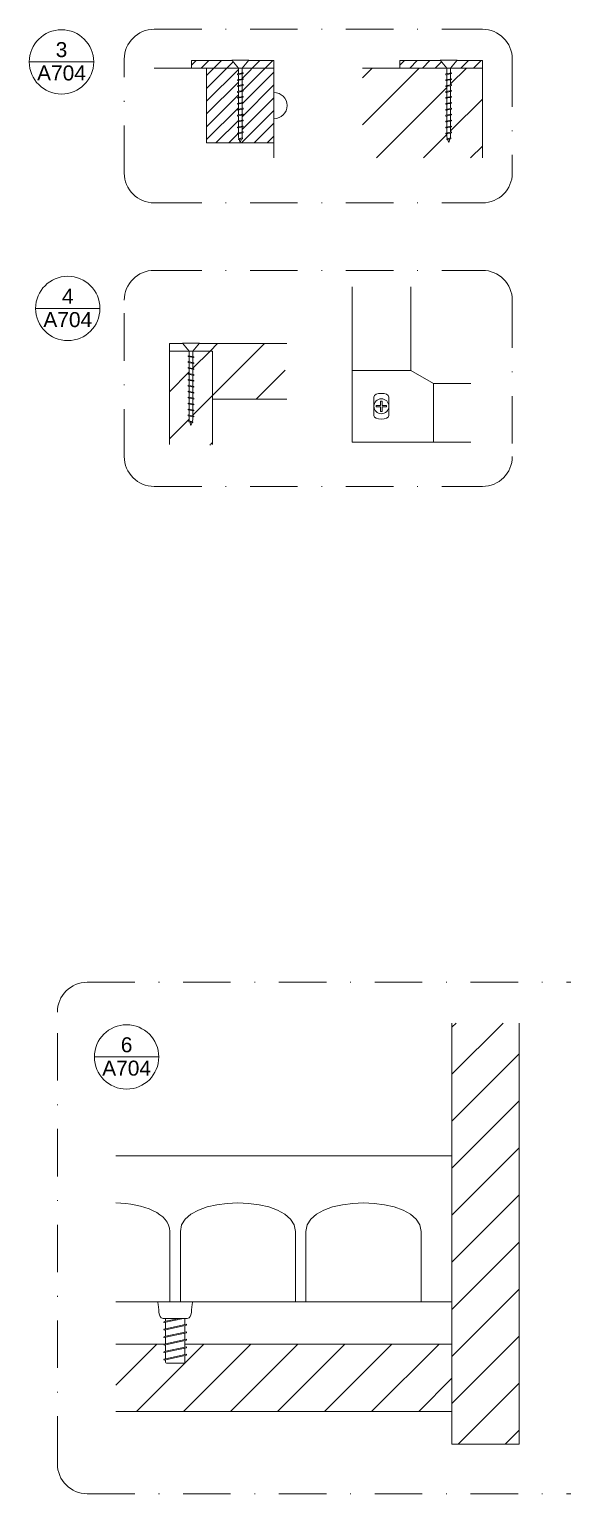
# Model space of a CAD drawing. Header units: millimetres. Extents: x 1515 to 3782, y 1467 to 2417.
# Drawn here: x 1514.6 to 1585.9, y 1467 to 1662.7 of the extents above; entities that cross this region are included whole.
import ezdxf
from ezdxf.enums import TextEntityAlignment as Align

# ---------------------------------------------------------------- set-up
doc = ezdxf.new("R2010")
doc.units = ezdxf.units.MM
doc.linetypes.add('CENTERX2', pattern=[4, 2.5, -0.5, 0.5, -0.5])
doc.linetypes.add('TRATTOPUNTO2', pattern=[12.7, 6.35, -3.175, 0, -3.175])
for name, color, linetype, lineweight in [('A-FURN', 8, 'Continuous', 18), ('G-ANNO-DIM', 3, 'Continuous', 18), ('meccanismi', 4, 'Continuous', 18), ('viti', 2, 'Continuous', 18)]:
    doc.layers.add(name, color=color, linetype=linetype, lineweight=lineweight)
doc.styles.get("Standard").update_dxf_attribs({"font": 'arial.ttf'})
pattern_1 = [(225, (3306.282, -1339.9973), (3.1430896, -3.1430896), [])]

msp = doc.modelspace()

# ---------------------------------------------------------------- hatches: boundary and pattern name
at = {"layer": 'A-FURN'}
h = msp.add_hatch(dxfattribs=at)
h.set_pattern_fill('ANSI31', color=256, scale=0.380417, angle=180)
h.set_pattern_definition([(225, (10779.2762, -12882.9997), (0.85406116, -0.85406116), [])])
h.paths.add_polyline_path([(1543.06, 1649.66), (1543.06, 1648.96), (1542.56, 1648.86), (1542.56, 1649.55)])
h.paths.add_polyline_path([(1542.45, 1648.83), (1542.46, 1648.84), (1543.17, 1648.99), (1543.17, 1648.99), (1543.17, 1648.99), (1543.18, 1648.99), (1543.18, 1648.99), (1543.18, 1648.98), (1543.18, 1648.98), (1543.19, 1648.98), (1543.19, 1648.98), (1543.19, 1648.97), (1543.19, 1648.97), (1543.19, 1648.97), (1543.19, 1648.96), (1543.19, 1648.96), (1543.19, 1648.95), (1543.19, 1648.95), (1543.19, 1648.95), (1543.19, 1648.94), (1543.19, 1648.94), (1543.19, 1648.93), (1543.19, 1648.93), (1543.19, 1648.92), (1543.19, 1648.92), (1543.19, 1648.91), (1543.19, 1648.91), (1543.19, 1648.91), (1543.19, 1648.9), (1543.18, 1648.9), (1543.18, 1648.9), (1543.18, 1648.89), (1543.18, 1648.89), (1543.17, 1648.89), (1543.17, 1648.89), (1543.17, 1648.89), (1542.46, 1648.74), (1542.45, 1648.73), (1542.45, 1648.73), (1542.45, 1648.74), (1542.45, 1648.74), (1542.44, 1648.74), (1542.44, 1648.74), (1542.44, 1648.74), (1542.44, 1648.75), (1542.44, 1648.75), (1542.44, 1648.75), (1542.43, 1648.76), (1542.43, 1648.76), (1542.43, 1648.76), (1542.43, 1648.77), (1542.43, 1648.77), (1542.43, 1648.78), (1542.43, 1648.78), (1542.43, 1648.79), (1542.43, 1648.79), (1542.43, 1648.8), (1542.43, 1648.8), (1542.43, 1648.8), (1542.44, 1648.81), (1542.44, 1648.81), (1542.44, 1648.82), (1542.44, 1648.82), (1542.44, 1648.82), (1542.44, 1648.83), (1542.45, 1648.83), (1542.45, 1648.83), (1542.45, 1648.83)])
h.paths.add_polyline_path([(1543.06, 1650.55), (1542.56, 1650.44), (1542.56, 1651.13), (1543.06, 1651.24)])
h.paths.add_polyline_path([(1543.91, 1658.52), (1543.06, 1657.52), (1547.32, 1657.52), (1547.32, 1658.52)])
h.paths.add_polyline_path([(1542.56, 1657.52), (1541.71, 1658.52), (1536.3, 1658.52), (1536.3, 1657.52)])
h.paths.add_polyline_path([(1543.06, 1656.77), (1543.06, 1656.08), (1542.56, 1655.97), (1542.56, 1656.66)])
h.paths.add_polyline_path([(1543.17, 1656), (1543.17, 1656), (1542.46, 1655.85), (1542.45, 1655.85), (1542.45, 1655.85), (1542.45, 1655.85), (1542.45, 1655.85), (1542.44, 1655.85), (1542.44, 1655.86), (1542.44, 1655.86), (1542.44, 1655.86), (1542.44, 1655.86), (1542.44, 1655.86), (1542.44, 1655.87), (1542.43, 1655.87), (1542.43, 1655.87), (1542.43, 1655.88), (1542.43, 1655.88), (1542.43, 1655.88), (1542.43, 1655.89), (1542.43, 1655.89), (1542.43, 1655.89), (1542.43, 1655.9), (1542.43, 1655.9), (1542.43, 1655.91), (1542.43, 1655.91), (1542.43, 1655.91), (1542.43, 1655.92), (1542.43, 1655.92), (1542.43, 1655.92), (1542.44, 1655.93), (1542.44, 1655.93), (1542.44, 1655.93), (1542.44, 1655.94), (1542.44, 1655.94), (1542.44, 1655.94), (1542.44, 1655.94), (1542.45, 1655.95), (1542.45, 1655.95), (1542.45, 1655.95), (1542.45, 1655.95), (1542.46, 1655.95), (1543.17, 1656.1), (1543.17, 1656.1), (1543.17, 1656.1), (1543.18, 1656.1), (1543.18, 1656.1), (1543.18, 1656.1), (1543.18, 1656.1), (1543.18, 1656.1), (1543.18, 1656.1), (1543.19, 1656.09), (1543.19, 1656.09), (1543.19, 1656.09), (1543.19, 1656.09), (1543.19, 1656.08), (1543.19, 1656.08), (1543.19, 1656.08), (1543.19, 1656.07), (1543.19, 1656.07), (1543.19, 1656.07), (1543.19, 1656.06), (1543.19, 1656.06), (1543.19, 1656.05), (1543.19, 1656.05), (1543.19, 1656.05), (1543.19, 1656.04), (1543.19, 1656.04), (1543.19, 1656.03), (1543.19, 1656.03), (1543.19, 1656.03), (1543.19, 1656.02), (1543.19, 1656.02), (1543.18, 1656.02), (1543.18, 1656.02), (1543.18, 1656.01), (1543.18, 1656.01), (1543.18, 1656.01), (1543.18, 1656.01), (1543.17, 1656.01)])
h.paths.add_polyline_path([(1542.56, 1655.18), (1542.56, 1655.87), (1543.06, 1655.98), (1543.06, 1655.29)])
h.paths.add_polyline_path([(1542.56, 1653.6), (1542.56, 1654.29), (1543.06, 1654.4), (1543.06, 1653.71)])
h.paths.add_polyline_path([(1542.45, 1654.37), (1542.46, 1654.37), (1543.17, 1654.52), (1543.17, 1654.52), (1543.17, 1654.52), (1543.18, 1654.52), (1543.18, 1654.52), (1543.18, 1654.52), (1543.18, 1654.52), (1543.18, 1654.52), (1543.18, 1654.52), (1543.19, 1654.51), (1543.19, 1654.51), (1543.19, 1654.51), (1543.19, 1654.5), (1543.19, 1654.5), (1543.19, 1654.5), (1543.19, 1654.49), (1543.19, 1654.49), (1543.19, 1654.49), (1543.19, 1654.48), (1543.19, 1654.48), (1543.19, 1654.48), (1543.19, 1654.47), (1543.19, 1654.47), (1543.19, 1654.46), (1543.19, 1654.46), (1543.19, 1654.46), (1543.19, 1654.45), (1543.19, 1654.45), (1543.19, 1654.45), (1543.19, 1654.44), (1543.19, 1654.44), (1543.18, 1654.44), (1543.18, 1654.43), (1543.18, 1654.43), (1543.18, 1654.43), (1543.18, 1654.43), (1543.18, 1654.43), (1543.17, 1654.42), (1543.17, 1654.42), (1543.17, 1654.42), (1542.46, 1654.27), (1542.45, 1654.27), (1542.45, 1654.27), (1542.45, 1654.27), (1542.45, 1654.27), (1542.44, 1654.27), (1542.44, 1654.27), (1542.44, 1654.28), (1542.44, 1654.28), (1542.44, 1654.28), (1542.44, 1654.28), (1542.44, 1654.29), (1542.43, 1654.29), (1542.43, 1654.29), (1542.43, 1654.29), (1542.43, 1654.3), (1542.43, 1654.3), (1542.43, 1654.31), (1542.43, 1654.31), (1542.43, 1654.31), (1542.43, 1654.32), (1542.43, 1654.32), (1542.43, 1654.32), (1542.43, 1654.33), (1542.43, 1654.33), (1542.43, 1654.34), (1542.43, 1654.34), (1542.43, 1654.34), (1542.44, 1654.35), (1542.44, 1654.35), (1542.44, 1654.35), (1542.44, 1654.36), (1542.44, 1654.36), (1542.44, 1654.36), (1542.44, 1654.36), (1542.45, 1654.37), (1542.45, 1654.37), (1542.45, 1654.37)])
h.paths.add_polyline_path([(1542.56, 1652.71), (1543.06, 1652.82), (1543.06, 1652.13), (1542.56, 1652.02)])
h.paths.add_polyline_path([(1542.56, 1656.76), (1542.56, 1657.52), (1538.31, 1657.52), (1538.31, 1647.51), (1547.32, 1647.51), (1547.32, 1657.52), (1543.06, 1657.52), (1543.06, 1656.87)])
h = msp.add_hatch(dxfattribs=at)
h.set_pattern_fill('ANSI31', color=256, scale=1.4)
h.set_pattern_definition([(45, (-644.4107, -207.884), (-3.1430896, 3.1430896), [])])
edge = h.paths.add_edge_path()
edge.add_line((1570.41, 1652.71), (1570.3, 1652.69))
edge.add_spline(control_points=[(1570.3, 1652.69), (1570.27, 1652.68), (1570.27, 1652.78), (1570.3, 1652.79)], knot_values=[0, 0, 0, 0, 0.02, 0.02, 0.02, 0.02], degree=3, periodic=0)
edge.add_line((1570.3, 1652.79), (1570.41, 1652.81))
edge.add_line((1570.41, 1652.81), (1570.41, 1653.5))
edge.add_line((1570.41, 1653.5), (1570.3, 1653.48))
edge.add_spline(control_points=[(1570.3, 1653.48), (1570.27, 1653.47), (1570.27, 1653.57), (1570.3, 1653.58)], knot_values=[0, 0, 0, 0, 0.02, 0.02, 0.02, 0.02], degree=3, periodic=0)
edge.add_line((1570.3, 1653.58), (1570.41, 1653.6))
edge.add_line((1570.41, 1653.6), (1570.41, 1654.29))
edge.add_line((1570.41, 1654.29), (1570.3, 1654.27))
edge.add_spline(control_points=[(1570.3, 1654.27), (1570.27, 1654.26), (1570.27, 1654.36), (1570.3, 1654.37)], knot_values=[0, 0, 0, 0, 0.02, 0.02, 0.02, 0.02], degree=3, periodic=0)
edge.add_line((1570.3, 1654.37), (1570.41, 1654.39))
edge.add_line((1570.41, 1654.39), (1570.41, 1655.08))
edge.add_line((1570.41, 1655.08), (1570.3, 1655.06))
edge.add_spline(control_points=[(1570.3, 1655.06), (1570.27, 1655.05), (1570.27, 1655.15), (1570.3, 1655.16)], knot_values=[0, 0, 0, 0, 0.02, 0.02, 0.02, 0.02], degree=3, periodic=0)
edge.add_line((1570.3, 1655.16), (1570.41, 1655.18))
edge.add_line((1570.41, 1655.18), (1570.41, 1655.87))
edge.add_line((1570.41, 1655.87), (1570.3, 1655.85))
edge.add_spline(control_points=[(1570.3, 1655.85), (1570.27, 1655.84), (1570.27, 1655.94), (1570.3, 1655.95)], knot_values=[0, 0, 0, 0, 0.02, 0.02, 0.02, 0.02], degree=3, periodic=0)
edge.add_line((1570.3, 1655.95), (1570.41, 1655.97))
edge.add_line((1570.41, 1655.97), (1570.41, 1656.66))
edge.add_line((1570.41, 1656.66), (1570.3, 1656.64))
edge.add_spline(control_points=[(1570.3, 1656.64), (1570.27, 1656.64), (1570.27, 1656.74), (1570.3, 1656.74)], knot_values=[0, 0, 0, 0, 0.02, 0.02, 0.02, 0.02], degree=3, periodic=0)
edge.add_line((1570.3, 1656.74), (1570.41, 1656.76))
edge.add_line((1570.41, 1656.76), (1570.41, 1657.52))
edge.add_line((1570.41, 1657.52), (1564.15, 1657.52))
edge.add_line((1564.15, 1657.52), (1559.16, 1657.52))
edge.add_line((1559.16, 1657.52), (1559.16, 1645.52))
edge.add_line((1559.16, 1645.52), (1575.16, 1645.52))
edge.add_line((1575.16, 1645.52), (1575.16, 1657.52))
edge.add_line((1575.16, 1657.52), (1570.91, 1657.52))
edge.add_line((1570.91, 1657.52), (1570.91, 1656.87))
edge.add_line((1570.91, 1656.87), (1571.02, 1656.9))
edge.add_spline(control_points=[(1571.02, 1656.89), (1571.05, 1656.9), (1571.05, 1656.8), (1571.02, 1656.79)], knot_values=[0, 0, 0, 0, 0.020013, 0.020013, 0.020013, 0.020013], degree=3, periodic=0)
edge.add_line((1571.02, 1656.79), (1570.91, 1656.77))
edge.add_line((1570.91, 1656.77), (1570.91, 1656.08))
edge.add_line((1570.91, 1656.08), (1571.02, 1656.1))
edge.add_spline(control_points=[(1571.02, 1656.1), (1571.05, 1656.11), (1571.05, 1656.01), (1571.02, 1656)], knot_values=[0, 0, 0, 0, 0.020013, 0.020013, 0.020013, 0.020013], degree=3, periodic=0)
edge.add_line((1571.02, 1656), (1570.91, 1655.98))
edge.add_line((1570.91, 1655.98), (1570.91, 1655.29))
edge.add_line((1570.91, 1655.29), (1571.02, 1655.31))
edge.add_spline(control_points=[(1571.02, 1655.31), (1571.05, 1655.32), (1571.05, 1655.22), (1571.02, 1655.21)], knot_values=[0, 0, 0, 0, 0.020013, 0.020013, 0.020013, 0.020013], degree=3, periodic=0)
edge.add_line((1571.02, 1655.21), (1570.91, 1655.19))
edge.add_line((1570.91, 1655.19), (1570.91, 1654.5))
edge.add_line((1570.91, 1654.5), (1571.02, 1654.52))
edge.add_spline(control_points=[(1571.02, 1654.52), (1571.05, 1654.53), (1571.05, 1654.43), (1571.02, 1654.42)], knot_values=[0, 0, 0, 0, 0.020013, 0.020013, 0.020013, 0.020013], degree=3, periodic=0)
edge.add_line((1571.02, 1654.42), (1570.91, 1654.4))
edge.add_line((1570.91, 1654.4), (1570.91, 1653.71))
edge.add_line((1570.91, 1653.71), (1571.02, 1653.73))
edge.add_spline(control_points=[(1571.02, 1653.73), (1571.05, 1653.74), (1571.05, 1653.64), (1571.02, 1653.63)], knot_values=[0, 0, 0, 0, 0.020013, 0.020013, 0.020013, 0.020013], degree=3, periodic=0)
edge.add_line((1571.02, 1653.63), (1570.91, 1653.61))
edge.add_line((1570.91, 1653.61), (1570.91, 1652.92))
edge.add_line((1570.91, 1652.92), (1571.02, 1652.94))
edge.add_spline(control_points=[(1571.02, 1652.94), (1571.05, 1652.95), (1571.05, 1652.85), (1571.02, 1652.84)], knot_values=[0, 0, 0, 0, 0.020013, 0.020013, 0.020013, 0.020013], degree=3, periodic=0)
edge.add_line((1571.02, 1652.84), (1570.91, 1652.82))
edge.add_line((1570.91, 1652.82), (1570.91, 1652.13))
edge.add_line((1570.91, 1652.13), (1571.02, 1652.15))
edge.add_spline(control_points=[(1571.02, 1652.15), (1571.05, 1652.16), (1571.05, 1652.06), (1571.02, 1652.05)], knot_values=[0, 0, 0, 0, 0.020013, 0.020013, 0.020013, 0.020013], degree=3, periodic=0)
edge.add_line((1571.02, 1652.05), (1570.91, 1652.03))
edge.add_line((1570.91, 1652.03), (1570.91, 1651.34))
edge.add_line((1570.91, 1651.34), (1571.02, 1651.36))
edge.add_spline(control_points=[(1571.02, 1651.36), (1571.05, 1651.37), (1571.05, 1651.27), (1571.02, 1651.26)], knot_values=[0, 0, 0, 0, 0.020013, 0.020013, 0.020013, 0.020013], degree=3, periodic=0)
edge.add_line((1571.02, 1651.26), (1570.91, 1651.24))
edge.add_line((1570.91, 1651.24), (1570.91, 1650.55))
edge.add_line((1570.91, 1650.55), (1571.02, 1650.57))
edge.add_spline(control_points=[(1571.02, 1650.57), (1571.05, 1650.58), (1571.05, 1650.48), (1571.02, 1650.47)], knot_values=[0, 0, 0, 0, 0.020013, 0.020013, 0.020013, 0.020013], degree=3, periodic=0)
edge.add_line((1571.02, 1650.47), (1570.91, 1650.45))
edge.add_line((1570.91, 1650.45), (1570.91, 1649.76))
edge.add_line((1570.91, 1649.76), (1571.02, 1649.78))
edge.add_spline(control_points=[(1571.02, 1649.78), (1571.05, 1649.79), (1571.05, 1649.69), (1571.02, 1649.68)], knot_values=[0, 0, 0, 0, 0.020013, 0.020013, 0.020013, 0.020013], degree=3, periodic=0)
edge.add_line((1571.02, 1649.68), (1570.91, 1649.66))
edge.add_line((1570.91, 1649.66), (1570.91, 1648.96))
edge.add_line((1570.91, 1648.96), (1571.02, 1648.99))
edge.add_spline(control_points=[(1571.02, 1648.99), (1571.05, 1648.99), (1571.05, 1648.89), (1571.02, 1648.89)], knot_values=[0, 0, 0, 0, 0.020013, 0.020013, 0.020013, 0.020013], degree=3, periodic=0)
edge.add_line((1571.02, 1648.89), (1570.91, 1648.86))
edge.add_line((1570.91, 1648.86), (1570.91, 1648.32))
edge.add_line((1570.91, 1648.32), (1570.86, 1648.16))
edge.add_line((1570.86, 1648.16), (1570.93, 1648.18))
edge.add_spline(control_points=[(1570.93, 1648.18), (1570.96, 1648.19), (1570.96, 1648.09), (1570.93, 1648.08)], knot_values=[0, 0, 0, 0, 0.020013, 0.020013, 0.020013, 0.020013], degree=3, periodic=0)
edge.add_line((1570.93, 1648.08), (1570.82, 1648.06))
edge.add_line((1570.82, 1648.06), (1570.66, 1647.57))
edge.add_line((1570.66, 1647.57), (1570.52, 1647.99))
edge.add_line((1570.52, 1647.99), (1570.43, 1647.97))
edge.add_spline(control_points=[(1570.43, 1647.97), (1570.39, 1647.96), (1570.39, 1648.06), (1570.43, 1648.07)], knot_values=[0, 0, 0, 0, 0.02, 0.02, 0.02, 0.02], degree=3, periodic=0)
edge.add_line((1570.43, 1648.07), (1570.49, 1648.08))
edge.add_line((1570.49, 1648.08), (1570.41, 1648.32))
edge.add_line((1570.41, 1648.32), (1570.41, 1648.76))
edge.add_line((1570.41, 1648.76), (1570.3, 1648.74))
edge.add_spline(control_points=[(1570.3, 1648.74), (1570.27, 1648.73), (1570.27, 1648.83), (1570.3, 1648.84)], knot_values=[0, 0, 0, 0, 0.02, 0.02, 0.02, 0.02], degree=3, periodic=0)
edge.add_line((1570.3, 1648.84), (1570.41, 1648.86))
edge.add_line((1570.41, 1648.86), (1570.41, 1649.55))
edge.add_line((1570.41, 1649.55), (1570.3, 1649.53))
edge.add_spline(control_points=[(1570.3, 1649.53), (1570.27, 1649.52), (1570.27, 1649.62), (1570.3, 1649.63)], knot_values=[0, 0, 0, 0, 0.02, 0.02, 0.02, 0.02], degree=3, periodic=0)
edge.add_line((1570.3, 1649.63), (1570.41, 1649.65))
edge.add_line((1570.41, 1649.65), (1570.41, 1650.34))
edge.add_line((1570.41, 1650.34), (1570.3, 1650.32))
edge.add_spline(control_points=[(1570.3, 1650.32), (1570.27, 1650.31), (1570.27, 1650.41), (1570.3, 1650.42)], knot_values=[0, 0, 0, 0, 0.02, 0.02, 0.02, 0.02], degree=3, periodic=0)
edge.add_line((1570.3, 1650.42), (1570.41, 1650.44))
edge.add_line((1570.41, 1650.44), (1570.41, 1651.13))
edge.add_line((1570.41, 1651.13), (1570.3, 1651.11))
edge.add_spline(control_points=[(1570.3, 1651.11), (1570.27, 1651.1), (1570.27, 1651.2), (1570.3, 1651.21)], knot_values=[0, 0, 0, 0, 0.02, 0.02, 0.02, 0.02], degree=3, periodic=0)
edge.add_line((1570.3, 1651.21), (1570.41, 1651.23))
edge.add_line((1570.41, 1651.23), (1570.41, 1651.92))
edge.add_line((1570.41, 1651.92), (1570.3, 1651.9))
edge.add_spline(control_points=[(1570.3, 1651.9), (1570.27, 1651.89), (1570.27, 1651.99), (1570.3, 1652)], knot_values=[0, 0, 0, 0, 0.02, 0.02, 0.02, 0.02], degree=3, periodic=0)
edge.add_line((1570.3, 1652), (1570.41, 1652.02))
edge.add_line((1570.41, 1652.02), (1570.41, 1652.71))
h = msp.add_hatch(dxfattribs=at)
h.set_pattern_fill('ANSI31', color=256, scale=1.4, angle=180)
h.set_pattern_definition(pattern_1)
edge = h.paths.add_edge_path()
edge.add_spline(control_points=[(1535.87, 1615.92), (1535.84, 1615.92), (1535.84, 1615.82), (1535.87, 1615.82)], knot_values=[0, 0, 0, 0, 0.020013, 0.020013, 0.020013, 0.020013], degree=3, periodic=0)
edge.add_line((1535.87, 1615.82), (1535.98, 1615.79))
edge.add_line((1535.98, 1615.79), (1535.98, 1615.1))
edge.add_line((1535.98, 1615.1), (1535.87, 1615.13))
edge.add_spline(control_points=[(1535.87, 1615.13), (1535.84, 1615.13), (1535.84, 1615.03), (1535.87, 1615.03)], knot_values=[0, 0, 0, 0, 0.020013, 0.020013, 0.020013, 0.020013], degree=3, periodic=0)
edge.add_line((1535.87, 1615.03), (1535.98, 1615))
edge.add_line((1535.98, 1615), (1535.98, 1614.31))
edge.add_line((1535.98, 1614.31), (1535.87, 1614.34))
edge.add_spline(control_points=[(1535.87, 1614.34), (1535.84, 1614.34), (1535.84, 1614.24), (1535.87, 1614.24)], knot_values=[0, 0, 0, 0, 0.020013, 0.020013, 0.020013, 0.020013], degree=3, periodic=0)
edge.add_line((1535.87, 1614.24), (1535.98, 1614.21))
edge.add_line((1535.98, 1614.21), (1535.98, 1613.52))
edge.add_line((1535.98, 1613.52), (1535.87, 1613.55))
edge.add_spline(control_points=[(1535.87, 1613.55), (1535.84, 1613.55), (1535.84, 1613.45), (1535.87, 1613.45)], knot_values=[0, 0, 0, 0, 0.020013, 0.020013, 0.020013, 0.020013], degree=3, periodic=0)
edge.add_line((1535.87, 1613.45), (1535.98, 1613.42))
edge.add_line((1535.98, 1613.42), (1535.98, 1612.73))
edge.add_line((1535.98, 1612.73), (1535.87, 1612.76))
edge.add_spline(control_points=[(1535.87, 1612.75), (1535.84, 1612.76), (1535.84, 1612.66), (1535.87, 1612.65)], knot_values=[0, 0, 0, 0, 0.020013, 0.020013, 0.020013, 0.020013], degree=3, periodic=0)
edge.add_line((1535.87, 1612.65), (1535.98, 1612.63))
edge.add_line((1535.98, 1612.63), (1535.98, 1611.94))
edge.add_line((1535.98, 1611.94), (1535.87, 1611.97))
edge.add_spline(control_points=[(1535.87, 1611.96), (1535.84, 1611.97), (1535.84, 1611.87), (1535.87, 1611.86)], knot_values=[0, 0, 0, 0, 0.020013, 0.020013, 0.020013, 0.020013], degree=3, periodic=0)
edge.add_line((1535.87, 1611.86), (1535.98, 1611.84))
edge.add_line((1535.98, 1611.84), (1535.98, 1611.15))
edge.add_line((1535.98, 1611.15), (1535.87, 1611.17))
edge.add_spline(control_points=[(1535.87, 1611.17), (1535.84, 1611.18), (1535.84, 1611.08), (1535.87, 1611.07)], knot_values=[0, 0, 0, 0, 0.020013, 0.020013, 0.020013, 0.020013], degree=3, periodic=0)
edge.add_line((1535.87, 1611.07), (1535.98, 1611.05))
edge.add_line((1535.98, 1611.05), (1535.98, 1610.51))
edge.add_line((1535.98, 1610.51), (1536.03, 1610.35))
edge.add_line((1536.03, 1610.35), (1535.95, 1610.36))
edge.add_spline(control_points=[(1535.96, 1610.36), (1535.93, 1610.37), (1535.93, 1610.27), (1535.96, 1610.26)], knot_values=[0, 0, 0, 0, 0.020013, 0.020013, 0.020013, 0.020013], degree=3, periodic=0)
edge.add_line((1535.96, 1610.26), (1536.07, 1610.24))
edge.add_line((1536.07, 1610.24), (1536.23, 1609.76))
edge.add_line((1536.23, 1609.76), (1536.37, 1610.18))
edge.add_line((1536.37, 1610.18), (1536.47, 1610.15))
edge.add_spline(control_points=[(1536.46, 1610.16), (1536.49, 1610.15), (1536.49, 1610.25), (1536.46, 1610.26)], knot_values=[0, 0, 0, 0, 0.02, 0.02, 0.02, 0.02], degree=3, periodic=0)
edge.add_line((1536.46, 1610.26), (1536.4, 1610.27))
edge.add_line((1536.4, 1610.27), (1536.48, 1610.51))
edge.add_line((1536.48, 1610.51), (1536.48, 1610.94))
edge.add_line((1536.48, 1610.94), (1536.59, 1610.92))
edge.add_spline(control_points=[(1536.59, 1610.92), (1536.62, 1610.91), (1536.62, 1611.01), (1536.59, 1611.02)], knot_values=[0, 0, 0, 0, 0.02, 0.02, 0.02, 0.02], degree=3, periodic=0)
edge.add_line((1536.59, 1611.02), (1536.48, 1611.04))
edge.add_line((1536.48, 1611.04), (1536.48, 1611.73))
edge.add_line((1536.48, 1611.73), (1536.59, 1611.71))
edge.add_spline(control_points=[(1536.59, 1611.71), (1536.62, 1611.7), (1536.62, 1611.8), (1536.59, 1611.81)], knot_values=[0, 0, 0, 0, 0.02, 0.02, 0.02, 0.02], degree=3, periodic=0)
edge.add_line((1536.59, 1611.81), (1536.48, 1611.83))
edge.add_line((1536.48, 1611.83), (1536.48, 1612.52))
edge.add_line((1536.48, 1612.52), (1536.59, 1612.5))
edge.add_spline(control_points=[(1536.59, 1612.5), (1536.62, 1612.49), (1536.62, 1612.59), (1536.59, 1612.6)], knot_values=[0, 0, 0, 0, 0.02, 0.02, 0.02, 0.02], degree=3, periodic=0)
edge.add_line((1536.59, 1612.6), (1536.48, 1612.62))
edge.add_line((1536.48, 1612.62), (1536.48, 1613.32))
edge.add_line((1536.48, 1613.32), (1536.59, 1613.29))
edge.add_spline(control_points=[(1536.59, 1613.29), (1536.62, 1613.29), (1536.62, 1613.39), (1536.59, 1613.39)], knot_values=[0, 0, 0, 0, 0.02, 0.02, 0.02, 0.02], degree=3, periodic=0)
edge.add_line((1536.59, 1613.39), (1536.48, 1613.42))
edge.add_line((1536.48, 1613.42), (1536.48, 1614.11))
edge.add_line((1536.48, 1614.11), (1536.59, 1614.08))
edge.add_spline(control_points=[(1536.59, 1614.08), (1536.62, 1614.08), (1536.62, 1614.18), (1536.59, 1614.18)], knot_values=[0, 0, 0, 0, 0.02, 0.02, 0.02, 0.02], degree=3, periodic=0)
edge.add_line((1536.59, 1614.18), (1536.48, 1614.21))
edge.add_line((1536.48, 1614.21), (1536.48, 1614.9))
edge.add_line((1536.48, 1614.9), (1536.59, 1614.87))
edge.add_spline(control_points=[(1536.59, 1614.87), (1536.62, 1614.87), (1536.62, 1614.97), (1536.59, 1614.97)], knot_values=[0, 0, 0, 0, 0.02, 0.02, 0.02, 0.02], degree=3, periodic=0)
edge.add_line((1536.59, 1614.97), (1536.48, 1615))
edge.add_line((1536.48, 1615), (1536.48, 1615.69))
edge.add_line((1536.48, 1615.69), (1536.59, 1615.66))
edge.add_spline(control_points=[(1536.59, 1615.66), (1536.62, 1615.66), (1536.62, 1615.76), (1536.59, 1615.76)], knot_values=[0, 0, 0, 0, 0.02, 0.02, 0.02, 0.02], degree=3, periodic=0)
edge.add_line((1536.59, 1615.76), (1536.48, 1615.79))
edge.add_line((1536.48, 1615.79), (1536.48, 1616.48))
edge.add_line((1536.48, 1616.48), (1536.59, 1616.45))
edge.add_spline(control_points=[(1536.59, 1616.46), (1536.62, 1616.45), (1536.62, 1616.55), (1536.59, 1616.56)], knot_values=[0, 0, 0, 0, 0.02, 0.02, 0.02, 0.02], degree=3, periodic=0)
edge.add_line((1536.59, 1616.56), (1536.48, 1616.58))
edge.add_line((1536.48, 1616.58), (1536.48, 1617.27))
edge.add_line((1536.48, 1617.27), (1536.59, 1617.24))
edge.add_spline(control_points=[(1536.59, 1617.25), (1536.62, 1617.24), (1536.62, 1617.34), (1536.59, 1617.35)], knot_values=[0, 0, 0, 0, 0.02, 0.02, 0.02, 0.02], degree=3, periodic=0)
edge.add_line((1536.59, 1617.35), (1536.48, 1617.37))
edge.add_line((1536.48, 1617.37), (1536.48, 1618.06))
edge.add_line((1536.48, 1618.06), (1536.59, 1618.04))
edge.add_spline(control_points=[(1536.59, 1618.04), (1536.62, 1618.03), (1536.62, 1618.13), (1536.59, 1618.14)], knot_values=[0, 0, 0, 0, 0.02, 0.02, 0.02, 0.02], degree=3, periodic=0)
edge.add_line((1536.59, 1618.14), (1536.48, 1618.16))
edge.add_line((1536.48, 1618.16), (1536.48, 1618.85))
edge.add_line((1536.48, 1618.85), (1536.59, 1618.83))
edge.add_spline(control_points=[(1536.59, 1618.83), (1536.62, 1618.82), (1536.62, 1618.92), (1536.59, 1618.93)], knot_values=[0, 0, 0, 0, 0.02, 0.02, 0.02, 0.02], degree=3, periodic=0)
edge.add_line((1536.59, 1618.93), (1536.48, 1618.95))
edge.add_line((1536.48, 1618.95), (1536.48, 1619.7))
edge.add_line((1536.48, 1619.7), (1539.12, 1619.7))
edge.add_line((1539.12, 1619.7), (1539.12, 1613.29))
edge.add_line((1539.12, 1613.29), (1539.12, 1607.2))
edge.add_arc((1536.23, 1619.7), 12.83, 270, 283.0029, ccw=False)
edge.add_arc((1536.23, 1619.7), 12.83, 256.9971, 270, ccw=False)
edge.add_line((1533.34, 1607.2), (1533.34, 1619.7))
edge.add_line((1533.34, 1619.7), (1535.98, 1619.7))
edge.add_line((1535.98, 1619.7), (1535.98, 1619.06))
edge.add_line((1535.98, 1619.06), (1535.87, 1619.08))
edge.add_spline(control_points=[(1535.87, 1619.08), (1535.84, 1619.09), (1535.84, 1618.99), (1535.87, 1618.98)], knot_values=[0, 0, 0, 0, 0.020013, 0.020013, 0.020013, 0.020013], degree=3, periodic=0)
edge.add_line((1535.87, 1618.98), (1535.98, 1618.96))
edge.add_line((1535.98, 1618.96), (1535.98, 1618.27))
edge.add_line((1535.98, 1618.27), (1535.87, 1618.29))
edge.add_spline(control_points=[(1535.87, 1618.29), (1535.84, 1618.3), (1535.84, 1618.2), (1535.87, 1618.19)], knot_values=[0, 0, 0, 0, 0.020013, 0.020013, 0.020013, 0.020013], degree=3, periodic=0)
edge.add_line((1535.87, 1618.19), (1535.98, 1618.17))
edge.add_line((1535.98, 1618.17), (1535.98, 1617.48))
edge.add_line((1535.98, 1617.48), (1535.87, 1617.5))
edge.add_spline(control_points=[(1535.87, 1617.5), (1535.84, 1617.51), (1535.84, 1617.41), (1535.87, 1617.4)], knot_values=[0, 0, 0, 0, 0.020013, 0.020013, 0.020013, 0.020013], degree=3, periodic=0)
edge.add_line((1535.87, 1617.4), (1535.98, 1617.38))
edge.add_line((1535.98, 1617.38), (1535.98, 1616.69))
edge.add_line((1535.98, 1616.69), (1535.87, 1616.71))
edge.add_spline(control_points=[(1535.87, 1616.71), (1535.84, 1616.72), (1535.84, 1616.61), (1535.87, 1616.61)], knot_values=[0, 0, 0, 0, 0.020013, 0.020013, 0.020013, 0.020013], degree=3, periodic=0)
edge.add_line((1535.87, 1616.61), (1535.98, 1616.59))
edge.add_line((1535.98, 1616.59), (1535.98, 1615.89))
edge.add_line((1535.98, 1615.89), (1535.87, 1615.92))
h = msp.add_hatch(dxfattribs=at)
h.set_pattern_fill('ANSI31', color=256, scale=1.400022, angle=180)
h.set_pattern_definition([(225, (10222.33, -12651.158), (3.1431384, -3.1431384), [])])
h.paths.add_polyline_path([(1571.09, 1529.91), (1580.09, 1529.91), (1580.09, 1473.63), (1571.09, 1473.63)])
h = msp.add_hatch(dxfattribs=at)
h.set_pattern_fill('ANSI31', color=256, scale=1.400022, angle=180)
h.set_pattern_definition([(225, (10222.33, -12647.801), (3.1431384, -3.1431384), [])])
h.paths.add_polyline_path([(1526.18, 1477.99), (1526.18, 1486.99), (1571.09, 1486.99), (1571.09, 1477.99)])
at = {"layer": 'meccanismi'}
h = msp.add_hatch(dxfattribs=at)
h.set_pattern_fill('ANSI31', color=8, scale=1.4, angle=180)
h.set_pattern_definition(pattern_1)
h.paths.add_polyline_path([(1549.02, 1620.7, -0.151551), (1547.34, 1613.29), (1539.12, 1613.29), (1539.12, 1619.7), (1536.48, 1619.7), (1537.33, 1620.7)])

# ---------------------------------------------------------------- linework, layer by layer
at = {"layer": 'A-FURN', "linetype": 'Continuous'}
for p, q in [((1564.75, 1658.52), (1564.15, 1657.92)), ((1566.45, 1658.52), (1565.45, 1657.52)), ((1568.16, 1658.52), (1567.16, 1657.52)), ((1569.7, 1658.35), (1568.87, 1657.52)), ((1573.29, 1658.52), (1572.29, 1657.52)), ((1575, 1658.52), (1573.99, 1657.52))]:
    msp.add_line(p, q, dxfattribs=at)
at = {"layer": 'A-FURN'}
for p, q in [((1557.75, 1628.29), (1557.75, 1607.55)), ((1565.58, 1617.11), (1565.58, 1628.29)), ((1533.34, 1607.2), (1533.34, 1619.7)), ((1535.98, 1619.7), (1533.34, 1619.7)), ((1539.12, 1619.7), (1536.48, 1619.7)), ((1539.12, 1607.2), (1539.12, 1619.7)), ((1573.62, 1607.55), (1566.45, 1607.55)), ((1571.09, 1473.63), (1571.09, 1529.91)), ((1580.09, 1529.91), (1580.09, 1473.63)), ((1532.61, 1486.99), (1526.18, 1486.99)), ((1532.61, 1486.99), (1526.18, 1486.99)), ((1571.09, 1486.99), (1535.41, 1486.99)), ((1571.09, 1486.99), (1535.41, 1486.99)), ((1526.18, 1477.99), (1571.09, 1477.99)), ((1580.09, 1473.63), (1571.09, 1473.63))]:
    msp.add_line(p, q, dxfattribs=at)
for points in [[(1547.32, 1657.52), (1531.32, 1657.52)], [(1547.32, 1645.52), (1547.32, 1657.52)], [(1575.16, 1657.52), (1559.16, 1657.52)], [(1575.16, 1645.52), (1575.16, 1657.52)], [(1565.58, 1617.11), (1565.58, 1628.29)], [(1539.12, 1619.7), (1539.12, 1613.29)], [(1557.75, 1607.55), (1565.58, 1607.55)], [(1573.62, 1607.55), (1565.58, 1607.55)], [(1571.09, 1483.63), (1571.09, 1529.91)]]:
    msp.add_lwpolyline(points, dxfattribs=at)
at = {"layer": 'G-ANNO-DIM', "linetype": 'TRATTOPUNTO2'}
for points in [[(1531.32, 1662.71), (1575.16, 1662.71)], [(1527.32, 1643.5), (1527.32, 1658.71)], [(1579.16, 1658.71), (1579.16, 1643.5)], [(1531.32, 1639.5), (1575.16, 1639.5)], [(1531.32, 1630.49), (1575.16, 1630.49)], [(1527.32, 1605.61), (1527.32, 1626.49)], [(1579.16, 1626.49), (1579.16, 1605.61)], [(1531.32, 1601.61), (1575.16, 1601.61)], [(1522.38, 1535.36), (1644.85, 1535.36)], [(1518.38, 1471.01), (1518.38, 1531.36)], [(1522.38, 1467.01), (1644.85, 1467.01)]]:
    msp.add_lwpolyline(points, dxfattribs=at)
at = {"layer": 'G-ANNO-DIM'}
for points in [[(1523.22, 1658.35), (1514.63, 1658.35)], [(1524.06, 1625.4), (1515.47, 1625.4)], [(1531.92, 1525.37), (1523.33, 1525.37)]]:
    msp.add_lwpolyline(points, dxfattribs=at)
at = {"layer": 'G-ANNO-DIM', "linetype": 'Continuous'}
for centre in [(1518.93, 1658.35), (1519.77, 1625.4), (1527.63, 1525.37)]:
    msp.add_circle(centre, 4.3, dxfattribs=at)
at = {"layer": 'G-ANNO-DIM', "linetype": 'TRATTOPUNTO2'}
for centre, start, end in [((1531.32, 1658.71), 90, 180), ((1575.16, 1658.71), 0, 90), ((1531.32, 1643.5), 180, 270), ((1575.16, 1643.5), 270, 0), ((1531.32, 1626.49), 90, 180), ((1575.16, 1626.49), 0, 90), ((1531.32, 1605.61), 180, 270), ((1575.16, 1605.61), 270, 0), ((1522.38, 1531.36), 90, 180), ((1522.38, 1471.01), 180, 270)]:
    msp.add_arc(centre, 4, start, end, dxfattribs=at)
at = {"layer": 'meccanismi'}
for p, q in [((1533.34, 1620.7), (1535.13, 1620.7)), ((1537.33, 1620.7), (1549.02, 1620.7)), ((1557.75, 1607.55), (1557.75, 1617.11)), ((1557.75, 1617.11), (1565.58, 1617.11)), ((1568.62, 1615.38), (1565.58, 1617.11)), ((1560.67, 1611.11), (1560.67, 1613.55)), ((1562.67, 1611.11), (1562.67, 1613.55)), ((1557.75, 1607.55), (1573.62, 1607.55)), ((1526.18, 1512.17), (1571.09, 1512.17)), ((1533.4, 1502.03), (1533.4, 1492.63)), ((1550.18, 1502.03), (1550.18, 1492.63)), ((1566.96, 1502.03), (1566.96, 1492.63)), ((1526.18, 1492.63), (1571.09, 1492.63)), ((1532.61, 1486.99), (1526.18, 1486.99)), ((1571.09, 1486.99), (1535.41, 1486.99))]:
    msp.add_line(p, q, dxfattribs=at)
for points in [[(1541.71, 1658.52), (1536.3, 1658.52), (1536.3, 1657.52)], [(1547.32, 1657.52), (1547.32, 1658.52), (1543.91, 1658.52)], [(1564.15, 1658.52), (1564.15, 1657.52)], [(1564.15, 1658.52), (1569.56, 1658.52)], [(1575.16, 1658.52), (1571.76, 1658.52)], [(1575.16, 1657.52), (1575.16, 1658.52)], [(1536.3, 1657.52), (1547.32, 1657.52)], [(1538.31, 1657.52), (1538.31, 1647.51)], [(1547.32, 1657.52), (1547.32, 1647.51)], [(1564.15, 1657.52), (1575.16, 1657.52)], [(1538.31, 1647.51), (1547.32, 1647.51)], [(1533.34, 1619.7), (1533.34, 1620.7)], [(1535.98, 1619.7), (1533.34, 1619.7)], [(1539.12, 1613.29), (1539.12, 1619.7), (1536.48, 1619.7)], [(1568.62, 1607.55), (1568.62, 1615.38), (1573.62, 1615.38)], [(1549.02, 1613.29), (1539.12, 1613.29)], [(1571.09, 1486.99), (1571.09, 1512.17)], [(1534.81, 1492.63), (1534.81, 1502.03)], [(1551.59, 1492.63), (1551.59, 1502.03)]]:
    msp.add_lwpolyline(points, dxfattribs=at)
msp.add_arc((1547.32, 1652.51), 1.75, 270, 90, dxfattribs=at)
for points in [[(1560.67, 1613.55), (1560.67, 1614.22), (1562.67, 1614.22), (1562.67, 1613.55)], [(1562.67, 1611.11), (1562.67, 1610.44), (1560.67, 1610.44), (1560.67, 1611.11)], [(1534.81, 1502.03), (1534.81, 1507.15), (1550.18, 1507.15), (1550.18, 1502.03)], [(1551.59, 1502.03), (1551.59, 1507.15), (1566.96, 1507.15), (1566.96, 1502.03)], [(1526.18, 1505.86), (1529.86, 1505.76), (1533.4, 1504.49), (1533.4, 1502.03)]]:
    msp.add_open_spline(points, degree=3, dxfattribs=at)
at = {"layer": 'viti'}
for p, q in [((1542.56, 1657.52), (1541.67, 1658.57)), ((1541.67, 1658.57), (1543.96, 1658.57)), ((1543.96, 1658.57), (1543.06, 1657.52)), ((1570.41, 1657.52), (1569.51, 1658.57)), ((1569.51, 1658.57), (1571.81, 1658.57)), ((1571.81, 1658.57), (1570.91, 1657.52)), ((1542.56, 1657.52), (1543.06, 1657.52)), ((1570.41, 1657.52), (1570.91, 1657.52)), ((1537.37, 1620.76), (1535.08, 1620.76)), ((1535.08, 1620.76), (1535.98, 1619.7)), ((1536.48, 1619.7), (1537.37, 1620.76)), ((1535.87, 1619.08), (1536.59, 1618.93)), ((1535.87, 1618.98), (1536.59, 1618.83)), ((1536.48, 1619.7), (1535.98, 1619.7)), ((1535.87, 1618.29), (1536.59, 1618.14)), ((1535.87, 1618.19), (1536.59, 1618.04)), ((1535.87, 1617.5), (1536.59, 1617.35)), ((1535.87, 1617.4), (1536.59, 1617.25)), ((1535.87, 1616.71), (1536.59, 1616.56)), ((1535.87, 1616.61), (1536.59, 1616.46)), ((1535.87, 1615.92), (1536.59, 1615.76)), ((1535.87, 1615.82), (1536.59, 1615.66)), ((1535.87, 1615.13), (1536.59, 1614.97)), ((1535.87, 1615.03), (1536.59, 1614.87)), ((1535.87, 1614.34), (1536.59, 1614.18)), ((1535.87, 1614.24), (1536.59, 1614.08)), ((1535.87, 1613.55), (1536.59, 1613.39)), ((1535.87, 1613.45), (1536.59, 1613.29)), ((1535.87, 1612.75), (1536.59, 1612.6)), ((1535.87, 1612.65), (1536.59, 1612.5)), ((1561.57, 1613.03), (1561.57, 1612.43)), ((1561.77, 1613.03), (1561.77, 1612.43)), ((1535.87, 1611.96), (1536.59, 1611.81)), ((1535.87, 1611.86), (1536.59, 1611.71)), ((1535.87, 1611.17), (1536.59, 1611.02)), ((1535.87, 1611.07), (1536.59, 1610.92)), ((1560.97, 1612.43), (1561.57, 1612.43)), ((1560.97, 1612.23), (1561.57, 1612.23)), ((1561.57, 1612.23), (1561.57, 1611.63)), ((1561.77, 1612.43), (1562.37, 1612.43)), ((1561.77, 1612.23), (1562.37, 1612.23)), ((1561.77, 1612.23), (1561.77, 1611.63)), ((1535.96, 1610.36), (1536.46, 1610.26)), ((1535.96, 1610.26), (1536.46, 1610.16)), ((1535.98, 1610.51), (1536.03, 1610.35)), ((1536.07, 1610.24), (1536.23, 1609.76)), ((1536.37, 1610.18), (1536.23, 1609.76)), ((1536.48, 1610.51), (1536.4, 1610.27)), ((1532.5, 1490.44), (1535.74, 1490.44)), ((1534.63, 1490.44), (1532.63, 1490.02)), ((1535.25, 1490.44), (1532.63, 1489.88)), ((1535.61, 1489.65), (1532.63, 1489.01)), ((1535.61, 1489.52), (1532.63, 1488.88)), ((1532.84, 1490.44), (1532.84, 1490.06)), ((1532.84, 1489.93), (1532.84, 1489.06)), ((1532.84, 1489.93), (1532.84, 1489.06)), ((1535.41, 1490.44), (1535.41, 1489.61)), ((1535.41, 1489.48), (1535.41, 1488.61)), ((1535.61, 1488.65), (1532.63, 1488.01)), ((1535.61, 1488.52), (1532.63, 1487.88)), ((1535.61, 1487.65), (1532.63, 1487.01)), ((1535.61, 1487.51), (1532.63, 1486.87)), ((1532.84, 1488.92), (1532.84, 1488.05)), ((1532.84, 1488.92), (1532.84, 1488.05)), ((1532.84, 1487.92), (1532.84, 1487.05)), ((1532.84, 1487.92), (1532.84, 1487.05)), ((1535.41, 1488.47), (1535.41, 1487.6)), ((1535.41, 1487.47), (1535.41, 1486.6)), ((1535.61, 1486.64), (1532.63, 1486)), ((1535.61, 1486.51), (1532.63, 1485.87)), ((1535.61, 1485.64), (1532.63, 1485)), ((1535.61, 1485.51), (1532.63, 1484.87)), ((1532.84, 1486.92), (1532.84, 1486.05)), ((1532.84, 1486.92), (1532.84, 1486.05)), ((1532.84, 1485.91), (1532.84, 1485.04)), ((1532.84, 1485.91), (1532.84, 1485.04)), ((1535.41, 1486.47), (1535.41, 1485.6)), ((1535.41, 1485.46), (1535.41, 1484.58)), ((1532.84, 1484.91), (1532.84, 1484.58)), ((1532.97, 1484.44), (1535.27, 1484.44))]:
    msp.add_line(p, q, dxfattribs=at)
at = {"layer": 'viti', "linetype": 'CENTERX2'}
for p, q in [((1543.17, 1656.89), (1542.46, 1656.74)), ((1543.17, 1656.79), (1542.46, 1656.64)), ((1543.17, 1656.1), (1542.46, 1655.95)), ((1543.17, 1656), (1542.46, 1655.85)), ((1571.02, 1656.89), (1570.3, 1656.74)), ((1571.02, 1656.79), (1570.3, 1656.64)), ((1571.02, 1656.1), (1570.3, 1655.95)), ((1571.02, 1656), (1570.3, 1655.85)), ((1543.17, 1655.31), (1542.46, 1655.16)), ((1543.17, 1655.21), (1542.46, 1655.06)), ((1543.17, 1654.52), (1542.46, 1654.37)), ((1543.17, 1654.42), (1542.46, 1654.27)), ((1543.17, 1653.73), (1542.46, 1653.58)), ((1571.02, 1655.31), (1570.3, 1655.16)), ((1571.02, 1655.21), (1570.3, 1655.06)), ((1571.02, 1654.52), (1570.3, 1654.37)), ((1571.02, 1654.42), (1570.3, 1654.27)), ((1571.02, 1653.73), (1570.3, 1653.58)), ((1543.17, 1653.63), (1542.46, 1653.48)), ((1543.17, 1652.94), (1542.46, 1652.79)), ((1543.17, 1652.84), (1542.46, 1652.69)), ((1543.17, 1652.15), (1542.46, 1652)), ((1543.17, 1652.05), (1542.46, 1651.9)), ((1571.02, 1653.63), (1570.3, 1653.48)), ((1571.02, 1652.94), (1570.3, 1652.79)), ((1571.02, 1652.84), (1570.3, 1652.69)), ((1571.02, 1652.15), (1570.3, 1652)), ((1571.02, 1652.05), (1570.3, 1651.9)), ((1570.41, 1652.02), (1570.41, 1652.71)), ((1570.41, 1651.23), (1570.41, 1651.92)), ((1570.91, 1652.13), (1570.91, 1652.82)), ((1570.91, 1651.34), (1570.91, 1652.03)), ((1543.17, 1651.36), (1542.46, 1651.21)), ((1543.17, 1651.26), (1542.46, 1651.11)), ((1543.17, 1650.57), (1542.46, 1650.42)), ((1543.17, 1650.47), (1542.46, 1650.32)), ((1543.17, 1649.78), (1542.46, 1649.63)), ((1571.02, 1651.36), (1570.3, 1651.21)), ((1571.02, 1651.26), (1570.3, 1651.11)), ((1571.02, 1650.57), (1570.3, 1650.42)), ((1571.02, 1650.47), (1570.3, 1650.32)), ((1571.02, 1649.78), (1570.3, 1649.63)), ((1570.41, 1650.44), (1570.41, 1651.13)), ((1570.41, 1649.65), (1570.41, 1650.34)), ((1570.91, 1650.55), (1570.91, 1651.24)), ((1570.91, 1649.76), (1570.91, 1650.45)), ((1543.17, 1649.68), (1542.46, 1649.53)), ((1543.17, 1648.99), (1542.46, 1648.84)), ((1543.17, 1648.89), (1542.46, 1648.74)), ((1542.56, 1648.32), (1542.64, 1648.08)), ((1543.08, 1648.18), (1542.58, 1648.07)), ((1543.08, 1648.08), (1542.58, 1647.97)), ((1542.67, 1647.99), (1542.81, 1647.57)), ((1542.97, 1648.06), (1542.81, 1647.57)), ((1543.06, 1648.32), (1543.01, 1648.16)), ((1571.02, 1649.68), (1570.3, 1649.53)), ((1571.02, 1648.99), (1570.3, 1648.84)), ((1571.02, 1648.89), (1570.3, 1648.74)), ((1570.41, 1648.86), (1570.41, 1649.55)), ((1570.41, 1648.86), (1570.41, 1649.55)), ((1570.41, 1648.32), (1570.41, 1648.76)), ((1570.41, 1648.32), (1570.49, 1648.08)), ((1570.93, 1648.18), (1570.43, 1648.07)), ((1570.93, 1648.08), (1570.43, 1647.97)), ((1570.52, 1647.99), (1570.66, 1647.57)), ((1570.82, 1648.06), (1570.66, 1647.57)), ((1570.91, 1648.32), (1570.86, 1648.16)), ((1570.91, 1648.96), (1570.91, 1649.66)), ((1570.91, 1648.32), (1570.91, 1648.86))]:
    msp.add_line(p, q, dxfattribs=at)
for points in [[(1542.56, 1656.76), (1542.56, 1657.52)], [(1542.56, 1655.97), (1542.56, 1656.66)], [(1542.56, 1655.18), (1542.56, 1655.87)], [(1542.56, 1655.18), (1542.56, 1655.87)], [(1543.06, 1656.87), (1543.06, 1657.52)], [(1543.06, 1656.08), (1543.06, 1656.77)], [(1543.06, 1655.29), (1543.06, 1655.98)], [(1570.41, 1656.76), (1570.41, 1657.52)], [(1570.41, 1655.97), (1570.41, 1656.66)], [(1570.41, 1655.18), (1570.41, 1655.87)], [(1570.41, 1655.18), (1570.41, 1655.87)], [(1570.91, 1656.87), (1570.91, 1657.52)], [(1570.91, 1656.08), (1570.91, 1656.77)], [(1570.91, 1655.29), (1570.91, 1655.98)], [(1542.56, 1654.39), (1542.56, 1655.08)], [(1542.56, 1653.6), (1542.56, 1654.29)], [(1543.06, 1654.5), (1543.06, 1655.19)], [(1543.06, 1653.71), (1543.06, 1654.4)], [(1570.41, 1654.39), (1570.41, 1655.08)], [(1570.41, 1653.6), (1570.41, 1654.29)], [(1570.91, 1654.5), (1570.91, 1655.19)], [(1570.91, 1653.71), (1570.91, 1654.4)], [(1542.56, 1652.81), (1542.56, 1653.5)], [(1542.56, 1652.02), (1542.56, 1652.71)], [(1542.56, 1651.23), (1542.56, 1651.92)], [(1543.06, 1652.92), (1543.06, 1653.61)], [(1543.06, 1652.13), (1543.06, 1652.82)], [(1543.06, 1651.34), (1543.06, 1652.03)], [(1570.41, 1652.81), (1570.41, 1653.5)], [(1570.91, 1652.92), (1570.91, 1653.61)], [(1542.56, 1650.44), (1542.56, 1651.13)], [(1542.56, 1649.65), (1542.56, 1650.34)], [(1543.06, 1650.55), (1543.06, 1651.24)], [(1543.06, 1649.76), (1543.06, 1650.45)], [(1542.56, 1648.86), (1542.56, 1649.55)], [(1542.56, 1648.86), (1542.56, 1649.55)], [(1542.56, 1648.32), (1542.56, 1648.76)], [(1543.06, 1648.96), (1543.06, 1649.66)], [(1543.06, 1648.32), (1543.06, 1648.86)]]:
    msp.add_lwpolyline(points, dxfattribs=at)
at = {"layer": 'viti'}
for points in [[(1535.98, 1619.06), (1535.98, 1619.7)], [(1535.98, 1618.27), (1535.98, 1618.96)], [(1536.48, 1618.95), (1536.48, 1619.7)], [(1536.48, 1618.16), (1536.48, 1618.85)], [(1535.98, 1617.48), (1535.98, 1618.17)], [(1535.98, 1616.69), (1535.98, 1617.38)], [(1535.98, 1615.89), (1535.98, 1616.59)], [(1536.48, 1617.37), (1536.48, 1618.06)], [(1536.48, 1617.37), (1536.48, 1618.06)], [(1536.48, 1616.58), (1536.48, 1617.27)], [(1536.48, 1615.79), (1536.48, 1616.48)], [(1535.98, 1615.1), (1535.98, 1615.79)], [(1535.98, 1614.31), (1535.98, 1615)], [(1536.48, 1615), (1536.48, 1615.69)], [(1536.48, 1614.21), (1536.48, 1614.9)], [(1535.98, 1613.52), (1535.98, 1614.21)], [(1535.98, 1612.73), (1535.98, 1613.42)], [(1535.98, 1611.94), (1535.98, 1612.63)], [(1536.48, 1613.42), (1536.48, 1614.11)], [(1536.48, 1612.62), (1536.48, 1613.32)], [(1561.77, 1612.43), (1561.77, 1613.03), (1561.57, 1613.03)], [(1535.98, 1611.15), (1535.98, 1611.84)], [(1535.98, 1610.51), (1535.98, 1611.05)], [(1536.48, 1611.83), (1536.48, 1612.52)], [(1536.48, 1611.04), (1536.48, 1611.73)], [(1536.48, 1611.04), (1536.48, 1611.73)], [(1536.48, 1610.51), (1536.48, 1610.94)], [(1561.57, 1612.43), (1560.97, 1612.43), (1560.97, 1612.23)], [(1561.77, 1612.23), (1561.77, 1611.63), (1561.57, 1611.63)], [(1561.77, 1612.43), (1562.37, 1612.43), (1562.37, 1612.23)], [(1531.79, 1492.63), (1536.46, 1492.63)]]:
    msp.add_lwpolyline(points, dxfattribs=at)
msp.add_circle((1561.67, 1612.33), 1, dxfattribs=at)
for centre, start, end in [((1531.92, 1492.63), 180, 198.2952), ((1536.32, 1492.63), 341.7048, 0), ((1532.97, 1484.58), 180, 270), ((1535.27, 1484.58), 270, 0)]:
    msp.add_arc(centre, 0.133, start, end, dxfattribs=at)
at = {"layer": 'viti', "linetype": 'CENTERX2'}
for points in [[(1542.46, 1656.64), (1542.42, 1656.64), (1542.42, 1656.74), (1542.46, 1656.74)], [(1542.46, 1655.85), (1542.42, 1655.84), (1542.42, 1655.94), (1542.46, 1655.95)], [(1543.17, 1656.79), (1543.2, 1656.8), (1543.2, 1656.9), (1543.17, 1656.89)], [(1543.17, 1656), (1543.2, 1656.01), (1543.2, 1656.11), (1543.17, 1656.1)], [(1570.3, 1656.64), (1570.27, 1656.64), (1570.27, 1656.74), (1570.3, 1656.74)], [(1570.3, 1655.85), (1570.27, 1655.84), (1570.27, 1655.94), (1570.3, 1655.95)], [(1571.02, 1656.79), (1571.05, 1656.8), (1571.05, 1656.9), (1571.02, 1656.89)], [(1571.02, 1656), (1571.05, 1656.01), (1571.05, 1656.11), (1571.02, 1656.1)], [(1542.46, 1655.06), (1542.42, 1655.05), (1542.42, 1655.15), (1542.46, 1655.16)], [(1542.46, 1654.27), (1542.42, 1654.26), (1542.42, 1654.36), (1542.46, 1654.37)], [(1543.17, 1655.21), (1543.2, 1655.22), (1543.2, 1655.32), (1543.17, 1655.31)], [(1543.17, 1654.42), (1543.2, 1654.43), (1543.2, 1654.53), (1543.17, 1654.52)], [(1543.17, 1653.63), (1543.2, 1653.64), (1543.2, 1653.74), (1543.17, 1653.73)], [(1570.3, 1655.06), (1570.27, 1655.05), (1570.27, 1655.15), (1570.3, 1655.16)], [(1570.3, 1654.27), (1570.27, 1654.26), (1570.27, 1654.36), (1570.3, 1654.37)], [(1571.02, 1655.21), (1571.05, 1655.22), (1571.05, 1655.32), (1571.02, 1655.31)], [(1571.02, 1654.42), (1571.05, 1654.43), (1571.05, 1654.53), (1571.02, 1654.52)], [(1571.02, 1653.63), (1571.05, 1653.64), (1571.05, 1653.74), (1571.02, 1653.73)], [(1542.46, 1653.48), (1542.42, 1653.47), (1542.42, 1653.57), (1542.46, 1653.58)], [(1542.46, 1652.69), (1542.42, 1652.68), (1542.42, 1652.78), (1542.46, 1652.79)], [(1542.46, 1651.9), (1542.42, 1651.89), (1542.42, 1651.99), (1542.46, 1652)], [(1543.17, 1652.84), (1543.2, 1652.85), (1543.2, 1652.95), (1543.17, 1652.94)], [(1543.17, 1652.05), (1543.2, 1652.06), (1543.2, 1652.16), (1543.17, 1652.15)], [(1570.3, 1653.48), (1570.27, 1653.47), (1570.27, 1653.57), (1570.3, 1653.58)], [(1570.3, 1652.69), (1570.27, 1652.68), (1570.27, 1652.78), (1570.3, 1652.79)], [(1570.3, 1651.9), (1570.27, 1651.89), (1570.27, 1651.99), (1570.3, 1652)], [(1571.02, 1652.84), (1571.05, 1652.85), (1571.05, 1652.95), (1571.02, 1652.94)], [(1571.02, 1652.05), (1571.05, 1652.06), (1571.05, 1652.16), (1571.02, 1652.15)], [(1542.46, 1651.11), (1542.42, 1651.1), (1542.42, 1651.2), (1542.46, 1651.21)], [(1542.46, 1650.32), (1542.42, 1650.31), (1542.42, 1650.41), (1542.46, 1650.42)], [(1543.17, 1651.26), (1543.2, 1651.27), (1543.2, 1651.37), (1543.17, 1651.36)], [(1543.17, 1650.47), (1543.2, 1650.48), (1543.2, 1650.58), (1543.17, 1650.57)], [(1543.17, 1649.68), (1543.2, 1649.69), (1543.2, 1649.79), (1543.17, 1649.78)], [(1570.3, 1651.11), (1570.27, 1651.1), (1570.27, 1651.2), (1570.3, 1651.21)], [(1570.3, 1650.32), (1570.27, 1650.31), (1570.27, 1650.41), (1570.3, 1650.42)], [(1571.02, 1651.26), (1571.05, 1651.27), (1571.05, 1651.37), (1571.02, 1651.36)], [(1571.02, 1650.47), (1571.05, 1650.48), (1571.05, 1650.58), (1571.02, 1650.57)], [(1571.02, 1649.68), (1571.05, 1649.69), (1571.05, 1649.79), (1571.02, 1649.78)], [(1542.46, 1649.53), (1542.42, 1649.52), (1542.42, 1649.62), (1542.46, 1649.63)], [(1542.46, 1648.74), (1542.42, 1648.73), (1542.42, 1648.83), (1542.46, 1648.84)], [(1542.58, 1647.97), (1542.55, 1647.96), (1542.55, 1648.06), (1542.58, 1648.07)], [(1543.08, 1648.08), (1543.11, 1648.09), (1543.11, 1648.19), (1543.08, 1648.18)], [(1543.17, 1648.89), (1543.2, 1648.89), (1543.2, 1648.99), (1543.17, 1648.99)], [(1570.3, 1649.53), (1570.27, 1649.52), (1570.27, 1649.62), (1570.3, 1649.63)], [(1570.3, 1648.74), (1570.27, 1648.73), (1570.27, 1648.83), (1570.3, 1648.84)], [(1570.43, 1647.97), (1570.39, 1647.96), (1570.39, 1648.06), (1570.43, 1648.07)], [(1570.93, 1648.08), (1570.96, 1648.09), (1570.96, 1648.19), (1570.93, 1648.18)], [(1571.02, 1648.89), (1571.05, 1648.89), (1571.05, 1648.99), (1571.02, 1648.99)]]:
    msp.add_open_spline(points, degree=3, dxfattribs=at)
at = {"layer": 'viti'}
for points in [[(1535.87, 1618.98), (1535.84, 1618.99), (1535.84, 1619.09), (1535.87, 1619.08)], [(1536.59, 1618.83), (1536.62, 1618.82), (1536.62, 1618.92), (1536.59, 1618.93)], [(1535.87, 1618.19), (1535.84, 1618.2), (1535.84, 1618.3), (1535.87, 1618.29)], [(1535.87, 1617.4), (1535.84, 1617.41), (1535.84, 1617.51), (1535.87, 1617.5)], [(1535.87, 1616.61), (1535.84, 1616.61), (1535.84, 1616.72), (1535.87, 1616.71)], [(1536.59, 1618.04), (1536.62, 1618.03), (1536.62, 1618.13), (1536.59, 1618.14)], [(1536.59, 1617.25), (1536.62, 1617.24), (1536.62, 1617.34), (1536.59, 1617.35)], [(1536.59, 1616.46), (1536.62, 1616.45), (1536.62, 1616.55), (1536.59, 1616.56)], [(1535.87, 1615.82), (1535.84, 1615.82), (1535.84, 1615.92), (1535.87, 1615.92)], [(1535.87, 1615.03), (1535.84, 1615.03), (1535.84, 1615.13), (1535.87, 1615.13)], [(1536.59, 1615.66), (1536.62, 1615.66), (1536.62, 1615.76), (1536.59, 1615.76)], [(1536.59, 1614.87), (1536.62, 1614.87), (1536.62, 1614.97), (1536.59, 1614.97)], [(1535.87, 1614.24), (1535.84, 1614.24), (1535.84, 1614.34), (1535.87, 1614.34)], [(1535.87, 1613.45), (1535.84, 1613.45), (1535.84, 1613.55), (1535.87, 1613.55)], [(1535.87, 1612.65), (1535.84, 1612.66), (1535.84, 1612.76), (1535.87, 1612.75)], [(1536.59, 1614.08), (1536.62, 1614.08), (1536.62, 1614.18), (1536.59, 1614.18)], [(1536.59, 1613.29), (1536.62, 1613.29), (1536.62, 1613.39), (1536.59, 1613.39)], [(1536.59, 1612.5), (1536.62, 1612.49), (1536.62, 1612.59), (1536.59, 1612.6)], [(1535.87, 1611.86), (1535.84, 1611.87), (1535.84, 1611.97), (1535.87, 1611.96)], [(1535.87, 1611.07), (1535.84, 1611.08), (1535.84, 1611.18), (1535.87, 1611.17)], [(1536.59, 1611.71), (1536.62, 1611.7), (1536.62, 1611.8), (1536.59, 1611.81)], [(1536.59, 1610.92), (1536.62, 1610.91), (1536.62, 1611.01), (1536.59, 1611.02)], [(1535.96, 1610.26), (1535.93, 1610.27), (1535.93, 1610.37), (1535.96, 1610.36)], [(1536.46, 1610.16), (1536.49, 1610.15), (1536.49, 1610.25), (1536.46, 1610.26)], [(1532.5, 1490.44), (1531.75, 1490.44), (1532.03, 1491.87), (1531.8, 1492.58)], [(1536.45, 1492.58), (1536.21, 1491.87), (1536.49, 1490.44), (1535.74, 1490.44)], [(1532.63, 1489.88), (1532.59, 1489.87), (1532.59, 1490.01), (1532.63, 1490.02)], [(1535.61, 1489.52), (1535.65, 1489.53), (1535.65, 1489.66), (1535.61, 1489.65)], [(1532.63, 1488.88), (1532.59, 1488.87), (1532.59, 1489), (1532.63, 1489.01)], [(1532.63, 1487.88), (1532.59, 1487.87), (1532.59, 1488), (1532.63, 1488.01)], [(1535.61, 1488.52), (1535.65, 1488.52), (1535.65, 1488.66), (1535.61, 1488.65)], [(1535.61, 1487.51), (1535.65, 1487.52), (1535.65, 1487.65), (1535.61, 1487.65)], [(1532.63, 1486.87), (1532.59, 1486.87), (1532.59, 1487), (1532.63, 1487.01)], [(1532.63, 1485.87), (1532.59, 1485.86), (1532.59, 1486), (1532.63, 1486)], [(1535.61, 1486.51), (1535.65, 1486.52), (1535.65, 1486.65), (1535.61, 1486.64)], [(1535.61, 1485.51), (1535.65, 1485.52), (1535.65, 1485.65), (1535.61, 1485.64)], [(1532.63, 1484.87), (1532.59, 1484.86), (1532.59, 1484.99), (1532.63, 1485)]]:
    msp.add_open_spline(points, degree=3, dxfattribs=at)

# ---------------------------------------------------------------- texts
at = {"layer": 'G-ANNO-DIM', "linetype": 'Continuous'}
for tag, text, p in [('3', 'A301', (1518.93, 1660.99)), ('A704', 'A704', (1518.93, 1657.87)), ('4', 'A301', (1519.77, 1628.03)), ('A704', 'A704', (1519.77, 1624.91)), ('6', 'A301', (1527.63, 1528)), ('A704', 'A704', (1527.63, 1524.88))]:
    msp.add_attdef(tag, text=text, height=2, dxfattribs=at).set_placement(p, align=Align.TOP_CENTER)

doc.saveas('drawing.dxf')
